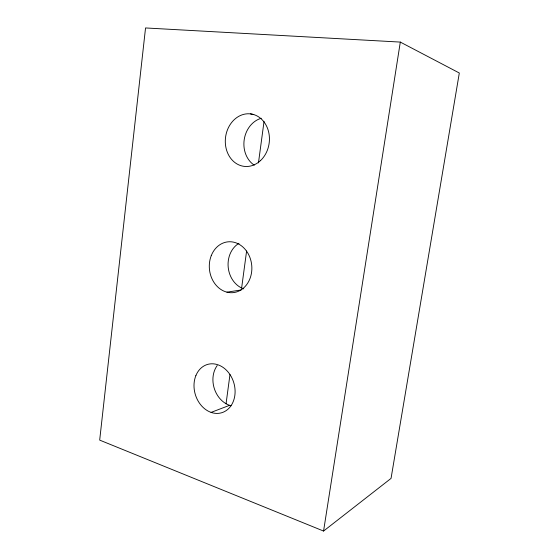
<?xml version="1.0" encoding="UTF-8"?>
<svg xmlns="http://www.w3.org/2000/svg" width="559" height="559" viewBox="0 0 559 559"><rect width="100%" height="100%" fill="white"/><g stroke="black" fill="none" stroke-linecap="round" stroke-linejoin="round"><path stroke-width="0.84" d="M226.032 403.905L229.98 374.537M241.607 288.158L246.603 251.019M258.461 162.914L264.037 121.457M323.563 531.05L400.307 42.086L145.543 27.95L99.684 440.115L323.563 531.05L391.048 478.399L459.316 73.005L400.307 42.086M211.078 412.395L229.588 405.324M226.94 292.161L241.111 289.967M250.467 113.882L253.744 114.574M243.773 288.884A24.596 20.753 84 0 1 228.219 267.447A24.596 20.753 84 0 1 239.007 243.27M254.247 165.178A25.434 21.466 -82.4 0 1 244.22 139.603A25.434 21.466 -82.4 0 1 261.284 118.27M231.07 405.757A24.268 19.698 73.5 0 1 214.516 389.183A24.268 19.698 73.5 0 1 217.227 365.495M211.267 255.624A25.532 21.235 84 0 0 232.481 292.692A25.532 21.235 84 0 0 247.993 253.388A25.532 21.235 84 0 0 211.267 255.624M195.888 375.592A25.169 20.117 73.9 0 0 216.431 413.415A25.169 20.117 73.9 0 0 231.335 376.808A25.169 20.117 73.9 0 0 195.888 375.592M260.599 160.51A26.434 22.004 -82.9 0 0 256.05 115.447A26.434 22.004 -82.9 0 0 225.445 144.439A26.434 22.004 -82.9 0 0 260.599 160.51"/></g></svg>
